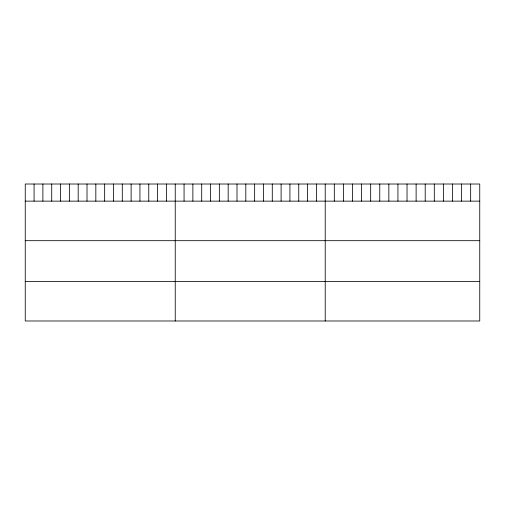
<?xml version="1.0" encoding="UTF-8"?>
<svg xmlns="http://www.w3.org/2000/svg" width="505" height="505" viewBox="0 0 505 505"><rect width="100%" height="100%" fill="white"/><g stroke="black" fill="none" stroke-linecap="round" stroke-linejoin="round"><path stroke-width="0.76" d="M479.75 201.135L479.75 320.984L25.25 320.984L25.25 184.016L479.75 184.016L479.75 201.135L25.25 201.135M25.25 240.683L479.75 240.683M25.25 281.436L479.75 281.436M470.66 184.016L470.66 201.135M461.57 184.016L461.57 201.135M452.48 184.016L452.48 201.135M443.39 184.016L443.39 201.135M434.3 184.016L434.3 201.135M425.21 184.016L425.21 201.135M416.12 184.016L416.12 201.135M407.03 184.016L407.03 201.135M397.94 184.016L397.94 201.135M388.85 184.016L388.85 201.135M379.76 184.016L379.76 201.135M370.67 184.016L370.67 201.135M361.58 184.016L361.58 201.135M352.49 184.016L352.49 201.135M343.4 184.016L343.4 201.135M334.31 184.016L334.31 201.135M325.22 184.016L325.22 320.984M316.395 184.016L316.395 201.135M307.577 184.016L307.577 201.135M298.752 184.016L298.752 201.135M289.927 184.016L289.927 201.135M281.108 184.016L281.108 201.135M272.283 184.016L272.283 201.135M263.459 184.016L263.459 201.135M254.64 184.016L254.64 201.135M245.815 184.016L245.815 201.135M236.996 184.016L236.996 201.135M228.172 184.016L228.172 201.135M219.347 184.016L219.347 201.135M210.528 184.016L210.528 201.135M201.703 184.016L201.703 201.135M192.878 184.016L192.878 201.135M184.06 184.016L184.06 201.135M175.235 184.016L175.235 320.984M166.41 184.016L166.41 201.135M157.592 184.016L157.592 201.135M148.767 184.016L148.767 201.135M139.942 184.016L139.942 201.135M131.123 184.016L131.123 201.135M122.298 184.016L122.298 201.135M113.473 184.016L113.473 201.135M104.655 184.016L104.655 201.135M95.83 184.016L95.83 201.135M87.011 184.016L87.011 201.135M78.187 184.016L78.187 201.135M69.362 184.016L69.362 201.135M60.543 184.016L60.543 201.135M51.718 184.016L51.718 201.135M42.893 184.016L42.893 201.135M34.075 184.016L34.075 201.135"/></g></svg>
